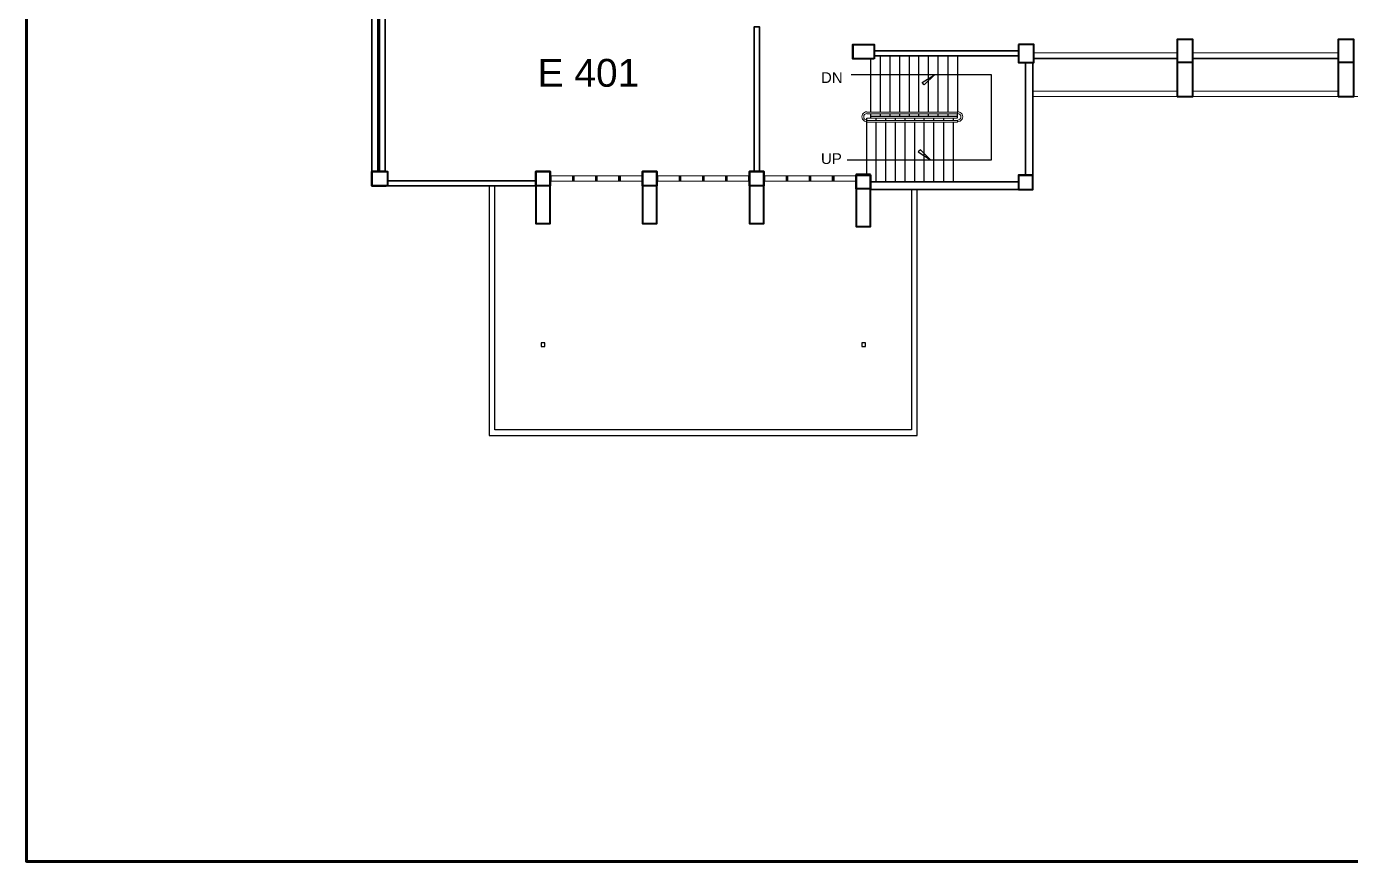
# Model space of a CAD drawing. Header units: inches. Extents: x 0 to 68.7, y 1.4 to 47.2.
# Drawn here: x 0 to 29.74, y 1.39 to 20.14 of the extents above; entities that cross this region are included whole.
import ezdxf

# ---------------------------------------------------------------- set-up
doc = ezdxf.new("R2010")
doc.units = ezdxf.units.IN
doc.header["$MEASUREMENT"] = 0
for name, color, linetype in [('PDF_0', 7, 'Continuous'), ('PDF_column', 7, 'Continuous'), ('PDF_PEN08', 6, 'Continuous'), ('PDF_Text', 7, 'Continuous'), ('PDF_walls', 3, 'Continuous')]:
    doc.layers.add(name, color=color, linetype=linetype)
for name, color, linetype, true_color in [('PDF_hatch', 9, 'Continuous', 0x808080), ('PDF_roof line', 7, 'Continuous', 0x7f9fff), ('PDF_window', 7, 'Continuous', 0xdda500)]:
    doc.layers.add(name, color=color, linetype=linetype, true_color=true_color)
doc.styles.add('PDF ArialMT', font='arial.ttf')

msp = doc.modelspace()

# ---------------------------------------------------------------- linework, layer by layer
at = {"layer": 'PDF_0', "lineweight": 25}
for points in [[(18.959, 19.4), (18.959, 18.215)], [(19.174, 19.478), (19.174, 18.215)], [(19.39, 19.478), (19.39, 18.215)], [(19.605, 19.478), (19.605, 18.215)], [(19.821, 19.478), (19.821, 18.215)], [(20.036, 19.478), (20.036, 18.215)], [(20.252, 19.478), (20.252, 18.215)], [(20.467, 19.478), (20.467, 18.215)], [(20.692, 19.478), (20.692, 18.215)], [(20.908, 19.478), (20.908, 18.215)], [(18.43, 17.147), (20.3, 17.147), (20.075, 17.372), (20.026, 17.323), (20.3, 17.147), (21.671, 17.147), (21.671, 19.057), (20.389, 19.057), (18.518, 19.057)], [(18.871, 16.804), (18.871, 18.029), (18.871, 18.078), (20.908, 18.087), (20.908, 18.175)], [(18.959, 18.175), (18.959, 18.087)], [(19.174, 18.175), (19.174, 18.126)], [(19.39, 18.175), (19.39, 18.126)], [(19.605, 18.175), (19.605, 18.126)], [(19.821, 18.175), (19.821, 18.126)], [(20.036, 18.175), (20.036, 18.126)], [(20.252, 18.175), (20.252, 18.126)], [(20.467, 18.175), (20.467, 18.126)], [(20.692, 18.175), (20.692, 18.126)], [(18.959, 18.126), (20.908, 18.126)], [(19.086, 18.029), (19.086, 18.087)], [(19.086, 16.648), (19.086, 17.989)], [(19.302, 18.029), (19.302, 18.087)], [(19.302, 16.648), (19.302, 17.989)], [(19.517, 18.029), (19.517, 18.087)], [(19.517, 16.648), (19.517, 17.989)], [(19.732, 18.029), (19.732, 18.087)], [(19.732, 16.648), (19.732, 17.989)], [(19.948, 18.029), (19.948, 18.087)], [(19.948, 16.648), (19.948, 17.989)], [(20.163, 18.029), (20.163, 18.087)], [(20.163, 16.648), (20.163, 17.989)], [(20.379, 18.029), (20.379, 18.087)], [(20.379, 16.648), (20.379, 17.989)], [(20.604, 18.029), (20.604, 18.087)], [(20.604, 16.648), (20.604, 17.989)], [(20.819, 18.029), (20.819, 18.087)], [(20.819, 16.648), (20.819, 17.989)], [(10.39, 16.56), (10.39, 10.958), (20.007, 10.958), (20.007, 16.481)], [(19.879, 16.481), (19.879, 11.085), (10.517, 11.085), (10.517, 16.56)]]:
    msp.add_lwpolyline(points, dxfattribs=at)
for points in [[(20.389, 19.057), (20.163, 18.832), (20.114, 18.881)], [(11.556, 12.956), (11.644, 12.956), (11.644, 13.034), (11.556, 13.034)], [(18.763, 12.956), (18.841, 12.956), (18.841, 13.034), (18.763, 13.034)]]:
    msp.add_lwpolyline(points, close=True, dxfattribs=at)
at = {"layer": 'PDF_column', "lineweight": 40}
for points in [[(18.557, 19.732), (18.557, 19.409)], [(26.196, 19.331), (25.843, 19.331)], [(29.809, 19.331), (29.457, 19.331)], [(8.079, 16.883), (8.108, 16.883), (8.108, 16.56), (8.079, 16.56)], [(14.16, 16.56), (13.837, 16.56), (13.837, 16.883), (14.16, 16.883), (14.16, 16.56), (13.837, 16.56)], [(22.279, 16.804), (22.602, 16.804)]]:
    msp.add_lwpolyline(points, dxfattribs=at)
for points in [[(19.037, 19.409), (18.557, 19.409), (18.557, 19.732), (19.037, 19.732)], [(22.279, 19.732), (22.279, 19.331), (22.621, 19.331), (22.621, 19.732)], [(25.843, 18.567), (26.196, 18.567), (26.196, 19.85), (25.843, 19.85)], [(29.457, 18.567), (29.809, 18.567), (29.809, 19.85), (29.457, 19.85)], [(7.756, 16.883), (7.756, 16.56), (8.079, 16.56), (7.756, 16.56), (7.756, 16.883), (8.079, 16.883)], [(11.438, 16.883), (11.761, 16.883), (11.761, 16.56), (11.438, 16.56)], [(11.438, 16.883), (11.761, 16.883), (11.761, 16.56), (11.438, 16.56)], [(11.761, 16.883), (11.438, 16.883), (11.438, 15.717), (11.761, 15.717)], [(14.16, 16.883), (13.837, 16.883), (13.837, 15.717), (14.16, 15.717)], [(16.236, 16.883), (16.56, 16.883), (16.56, 16.56), (16.236, 16.56)], [(16.236, 16.883), (16.56, 16.883), (16.56, 16.56), (16.236, 16.56)], [(16.56, 16.883), (16.236, 16.883), (16.236, 15.717), (16.56, 15.717)], [(18.959, 16.814), (18.636, 16.814), (18.636, 15.649), (18.959, 15.649)], [(18.636, 16.804), (18.959, 16.804), (18.959, 16.491), (18.636, 16.491)], [(18.636, 16.804), (18.959, 16.804), (18.959, 16.491), (18.636, 16.491)], [(22.279, 16.481), (22.602, 16.481), (22.602, 16.804), (22.279, 16.804)]]:
    msp.add_lwpolyline(points, close=True, dxfattribs=at)
at = {"layer": 'PDF_hatch', "lineweight": 9}
for points in [[(8.079, 16.56), (7.756, 16.56), (7.756, 16.883), (8.108, 16.883), (8.108, 16.56), (11.438, 16.56), (8.079, 16.56), (7.756, 16.56), (7.756, 16.883), (8.079, 16.883)], [(8.108, 16.677), (11.438, 16.677)], [(11.761, 16.785), (13.837, 16.785)], [(11.761, 16.667), (13.837, 16.667)], [(11.781, 16.667), (11.781, 16.785)], [(12.261, 16.667), (12.261, 16.785)], [(12.28, 16.667), (12.28, 16.785)], [(12.3, 16.667), (12.3, 16.785)], [(12.78, 16.667), (12.78, 16.785)], [(12.799, 16.667), (12.799, 16.785)], [(12.819, 16.667), (12.819, 16.785)], [(13.299, 16.667), (13.299, 16.785)], [(13.338, 16.667), (13.338, 16.785)], [(13.818, 16.667), (13.818, 16.785)], [(14.16, 16.56), (13.837, 16.56), (13.837, 16.883), (14.16, 16.883), (14.16, 16.56), (13.837, 16.56)], [(14.16, 16.785), (16.236, 16.785)], [(14.16, 16.667), (16.236, 16.667)], [(14.18, 16.667), (14.18, 16.785)], [(14.66, 16.667), (14.66, 16.785)], [(14.699, 16.667), (14.699, 16.785)], [(15.179, 16.667), (15.179, 16.785)], [(15.218, 16.667), (15.218, 16.785)], [(15.698, 16.667), (15.698, 16.785)], [(15.737, 16.667), (15.737, 16.785)], [(16.217, 16.667), (16.217, 16.785)], [(16.579, 16.667), (16.579, 16.785)]]:
    msp.add_lwpolyline(points, dxfattribs=at)
for points in [[(11.438, 16.883), (11.761, 16.883), (11.761, 16.56), (11.438, 16.56)], [(11.438, 16.883), (11.761, 16.883), (11.761, 16.56), (11.438, 16.56)], [(11.761, 16.883), (11.438, 16.883), (11.438, 15.717), (11.761, 15.717)], [(13.318, 16.785), (13.318, 16.667)], [(14.16, 16.883), (13.837, 16.883), (13.837, 15.717), (14.16, 15.717)], [(14.679, 16.785), (14.679, 16.667)], [(15.198, 16.785), (15.198, 16.667)], [(15.717, 16.785), (15.717, 16.667)], [(16.236, 16.883), (16.56, 16.883), (16.56, 16.56), (16.236, 16.56)], [(16.236, 16.883), (16.56, 16.883), (16.56, 16.56), (16.236, 16.56)], [(16.56, 16.883), (16.236, 16.883), (16.236, 15.717), (16.56, 15.717)]]:
    msp.add_lwpolyline(points, close=True, dxfattribs=at)
at = {"layer": 'PDF_hatch', "lineweight": 0}
for points in [[(12.28, 16.667), (12.28, 16.667)], [(12.799, 16.667), (12.799, 16.667)], [(13.318, 16.667), (13.318, 16.667)], [(14.679, 16.667), (14.679, 16.667)], [(15.198, 16.667), (15.198, 16.667)], [(15.717, 16.667), (15.717, 16.667)]]:
    msp.add_lwpolyline(points, dxfattribs=at)
at = {"layer": 'PDF_PEN08', "lineweight": 80}
msp.add_lwpolyline([(68.687, 1.391), (0, 1.391), (0, 47.182), (68.687, 47.182)], close=True, dxfattribs=at)
at = {"layer": 'PDF_roof line', "lineweight": 0}
msp.add_lwpolyline([(16.56, 16.883), (16.452, 16.883)], dxfattribs=at)
at = {"layer": 'PDF_walls', "lineweight": 35}
for points in [[(7.756, 20.369), (7.756, 16.883)], [(7.893, 20.379), (7.893, 16.883)], [(7.932, 20.369), (7.932, 16.883)], [(8.059, 20.379), (8.059, 16.883)], [(19.037, 19.595), (22.279, 19.595)], [(19.037, 19.478), (22.279, 19.478)], [(22.435, 19.331), (22.435, 16.804)], [(22.602, 19.331), (22.602, 16.804)], [(8.108, 16.677), (11.438, 16.677)], [(8.079, 16.56), (11.438, 16.56), (8.108, 16.56)], [(18.959, 16.648), (22.279, 16.648)], [(18.959, 16.481), (22.279, 16.481)]]:
    msp.add_lwpolyline(points, dxfattribs=at)
msp.add_lwpolyline([(16.462, 16.883), (16.462, 20.134), (16.344, 20.134), (16.344, 16.883), (16.344, 20.134), (16.462, 20.134)], close=True, dxfattribs=at)
at = {"layer": 'PDF_window', "lineweight": 20}
for points in [[(18.557, 19.409), (19.037, 19.409)], [(22.621, 19.546), (25.843, 19.546)], [(22.621, 19.429), (25.843, 19.429)], [(22.621, 19.409), (25.843, 19.409)], [(26.196, 19.546), (29.447, 19.546)], [(26.196, 19.429), (29.447, 19.429)], [(26.196, 19.409), (29.447, 19.409)], [(25.843, 18.685), (22.602, 18.685)], [(55.447, 18.567), (22.602, 18.567)], [(29.447, 18.685), (26.196, 18.685)], [(18.871, 18.215), (20.908, 18.215), (20.908, 18.175), (18.871, 18.175)], [(18.871, 18.029), (20.908, 18.029), (20.908, 17.989), (18.871, 17.989)], [(11.761, 16.667), (13.837, 16.667), (13.837, 16.785), (11.761, 16.785)], [(11.781, 16.667), (11.781, 16.785)], [(12.261, 16.667), (12.261, 16.785)], [(12.28, 16.667), (12.28, 16.785)], [(12.3, 16.667), (12.3, 16.785)], [(12.78, 16.667), (12.78, 16.785)], [(12.799, 16.667), (12.799, 16.785)], [(12.819, 16.667), (12.819, 16.785)], [(13.299, 16.667), (13.299, 16.785)], [(13.338, 16.667), (13.338, 16.785)], [(13.818, 16.667), (13.818, 16.785)], [(14.16, 16.667), (16.236, 16.667), (16.236, 16.785), (14.16, 16.785)], [(14.18, 16.667), (14.18, 16.785)], [(14.66, 16.667), (14.66, 16.785)], [(14.699, 16.667), (14.699, 16.785)], [(15.179, 16.667), (15.179, 16.785)], [(15.218, 16.667), (15.218, 16.785)], [(15.698, 16.667), (15.698, 16.785)], [(15.737, 16.667), (15.737, 16.785)], [(16.217, 16.667), (16.217, 16.785)], [(16.579, 16.667), (16.579, 16.785)], [(17.059, 16.667), (17.059, 16.785)], [(17.098, 16.667), (17.098, 16.785)], [(17.578, 16.667), (17.578, 16.785)], [(17.617, 16.667), (17.617, 16.785)], [(18.097, 16.667), (18.097, 16.785)], [(18.136, 16.667), (18.136, 16.785)], [(18.616, 16.667), (18.616, 16.785)]]:
    msp.add_lwpolyline(points, dxfattribs=at)
at = {"layer": 'PDF_window', "lineweight": 0}
for points in [[(12.28, 16.667), (12.28, 16.667)], [(12.799, 16.667), (12.799, 16.667)], [(13.318, 16.667), (13.318, 16.667)], [(14.679, 16.667), (14.679, 16.667)], [(15.198, 16.667), (15.198, 16.667)], [(15.717, 16.667), (15.717, 16.667)], [(17.079, 16.667), (17.079, 16.667)], [(17.598, 16.667), (17.598, 16.667)], [(18.117, 16.667), (18.117, 16.667)]]:
    msp.add_lwpolyline(points, dxfattribs=at)
at = {"layer": 'PDF_window', "lineweight": 20}
for points in [[(13.318, 16.785), (13.318, 16.667)], [(14.679, 16.785), (14.679, 16.667)], [(15.198, 16.785), (15.198, 16.667)], [(15.717, 16.785), (15.717, 16.667)], [(18.636, 16.785), (16.56, 16.785), (16.56, 16.667), (18.636, 16.667)], [(17.079, 16.785), (17.079, 16.667)], [(17.598, 16.785), (17.598, 16.667)], [(18.117, 16.785), (18.117, 16.667)]]:
    msp.add_lwpolyline(points, close=True, dxfattribs=at)
for centre, radius, start, end in [((18.876, 18.112), 0.113, 89.9997, 270.0003), ((18.876, 18.112), 0.0734, 90.0004, 269.9996), ((20.913, 18.112), 0.113, 269.9997, 90.0003), ((20.913, 18.112), 0.0734, 270.0004, 89.9996)]:
    msp.add_arc(centre, radius, start, end, dxfattribs=at)

# ---------------------------------------------------------------- texts
at = {"layer": 'PDF_Text', "attachment_point": 4, "style": 'PDF ArialMT'}
for s, insert, char_height in [('E 401', (11.478, 19.094), 0.6258), ('DN', (17.843, 18.991), 0.2414), ('UP', (17.843, 17.17), 0.2414)]:
    msp.add_mtext(s, dxfattribs=dict(at, insert=insert, char_height=char_height))

doc.saveas('drawing.dxf')
